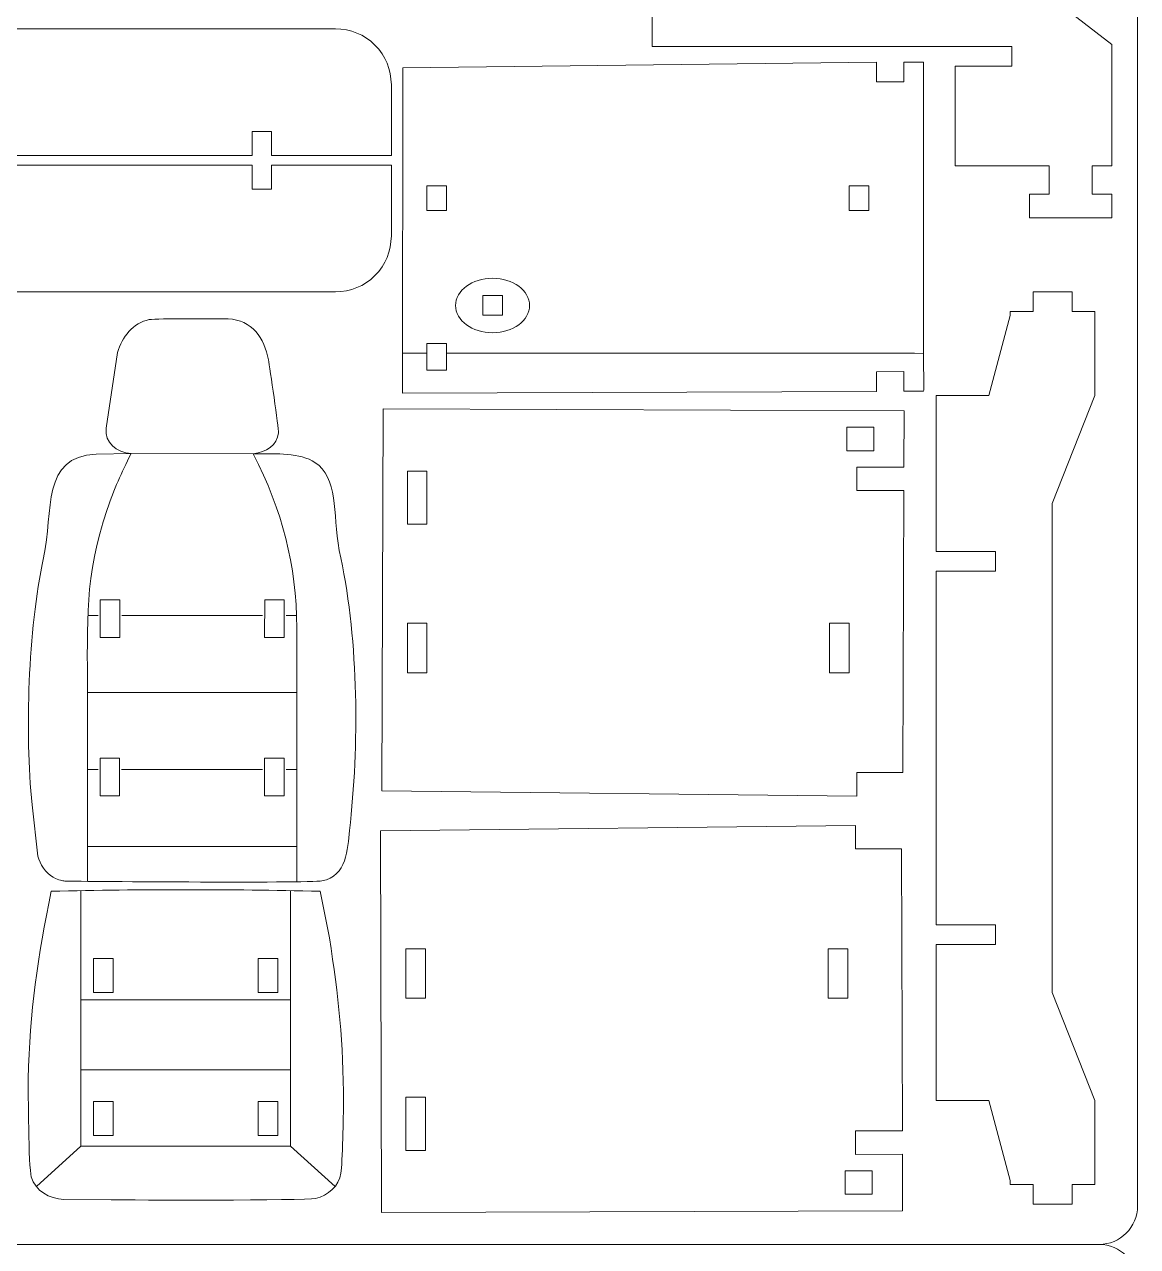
# Model space of a CAD drawing. Header units: centimetres. Extents: x -37.7 to 20.3, y -13.5 to 74.5.
# Drawn here: x 5.85 to 20.34, y 30.44 to 46.34 of the extents above; entities that cross this region are included whole.
import ezdxf

# ---------------------------------------------------------------- set-up
doc = ezdxf.new("R2010")
doc.units = ezdxf.units.CM
doc.header["$MEASUREMENT"] = 0
doc.layers.add('Camada 1', color=7, linetype='Continuous')

msp = doc.modelspace()

# ---------------------------------------------------------------- linework, layer by layer
at = {"layer": 'Camada 1', "color": 175, "lineweight": 20}
for points in [[(-8.16006, 30.46292), (-8.43505, 30.46292), (-8.66006, 30.68792), (-8.66006, 30.96293), (-8.66006, 30.96293), (-8.66006, 30.96293), (-8.66006, 73.96294), (-8.66006, 73.96294), (-8.66006, 73.96294), (-8.66006, 74.23794), (-8.43505, 74.46294), (-8.16006, 74.46294), (-8.16006, 74.46294), (-8.16006, 74.46294), (19.83995, 74.46294), (19.83995, 74.46294), (19.83995, 74.46294), (20.11494, 74.46294), (20.33994, 74.23794), (20.33994, 73.96294), (20.33994, 73.96294), (20.33994, 73.96294), (20.33994, 30.96293), (20.33994, 30.96293), (20.33994, 30.96293), (20.33994, 30.68792), (20.11494, 30.46292), (19.83995, 30.46292)], [(-8.66006, -13.0371), (-8.66006, -13.3121), (-8.43505, -13.5371), (-8.16006, -13.5371), (-8.16006, -13.5371), (-8.16006, -13.5371), (19.83995, -13.5371), (19.83995, -13.5371), (19.83995, -13.5371), (20.11494, -13.5371), (20.33994, -13.3121), (20.33994, -13.0371), (20.33994, -13.0371), (20.33994, -13.0371), (20.33994, 29.96291), (20.33994, 29.96291), (20.33994, 29.96291), (20.33994, 30.23792), (20.11494, 30.46292), (19.83995, 30.46292), (19.83995, 30.46292), (19.83995, 30.46292), (-8.16006, 30.46292), (-8.16006, 30.46292), (-8.16006, 30.46292), (-8.43505, 30.46292), (-8.66006, 30.23792), (-8.66006, 29.96291)]]:
    msp.add_open_spline(points, degree=3, knots=[0, 0, 0, 0, 0.125, 0.125, 0.125, 0.125, 0.25, 0.25, 0.25, 0.25, 0.375, 0.375, 0.375, 0.375, 0.5, 0.5, 0.5, 0.5, 0.625, 0.625, 0.625, 0.625, 0.75, 0.75, 0.75, 0.75, 1, 1, 1, 1], dxfattribs=at)
at = {"layer": 'Camada 1', "lineweight": 9}
for points, knots in [([(19.95316, 50.63014), (19.95316, 50.63014), (19.43593, 50.1895), (19.43593, 50.1895), (19.43593, 50.1895), (19.43593, 50.1895), (19.43593, 46.51967), (19.43593, 46.51967), (19.43593, 46.51967), (19.43593, 46.51967), (20.00414, 46.07903), (20.00414, 46.07903), (20.00414, 46.07903), (20.00414, 46.07903), (20.00428, 44.50317), (20.00428, 44.50317), (20.00428, 44.50317), (20.00428, 44.50317), (19.74933, 44.50316), (19.74933, 44.50316), (19.74933, 44.50316), (19.74933, 44.50316), (19.74937, 44.13312), (19.74937, 44.13312), (19.74937, 44.13312), (19.74937, 44.13312), (20.00433, 44.13313), (20.00433, 44.13313), (20.00433, 44.13313), (20.00433, 44.13313), (20.00412, 43.82573), (20.00412, 43.82573), (20.00412, 43.82573), (20.00412, 43.82573), (18.93327, 43.82572), (18.93327, 43.82572), (18.93327, 43.82572), (18.93327, 43.82572), (18.93346, 44.13166), (18.93346, 44.13166), (18.93346, 44.13166), (18.93346, 44.13166), (19.18848, 44.13166), (19.18848, 44.13166), (19.18848, 44.13166), (19.18848, 44.13166), (19.1883, 44.50317), (19.1883, 44.50317), (19.1883, 44.50317), (19.1883, 44.50317), (17.96732, 44.50317), (17.96732, 44.50317), (17.96732, 44.50317), (17.96732, 44.50317), (17.96726, 45.7985), (17.96726, 45.7985), (17.96726, 45.7985), (17.96726, 45.7985), (18.70157, 45.7985), (18.70157, 45.7985), (18.70157, 45.7985), (18.70157, 45.7985), (18.70163, 46.05363), (18.70163, 46.05363), (18.70163, 46.05363), (18.70163, 46.05363), (14.02392, 46.05363), (14.02392, 46.05363), (14.02392, 46.05363), (14.02392, 46.05363), (14.02392, 50.65555), (14.02392, 50.65555), (14.02392, 50.65555), (14.02392, 50.65555), (18.70163, 50.65554), (18.70163, 50.65554), (18.70163, 50.65554), (18.70163, 50.65554), (18.70157, 50.91067), (18.70157, 50.91067), (18.70157, 50.91067), (18.70157, 50.91067), (17.96726, 50.91067), (17.96726, 50.91067), (17.96726, 50.91067), (17.96726, 50.91067), (17.96732, 52.20601), (17.96732, 52.20601), (17.96732, 52.20601), (17.96732, 52.20601), (19.18826, 52.206), (19.18826, 52.206), (19.18826, 52.206), (19.18826, 52.206), (19.18844, 52.57752), (19.18844, 52.57752), (19.18844, 52.57752), (19.18844, 52.57752), (18.93347, 52.57753), (18.93347, 52.57753), (18.93347, 52.57753), (18.93347, 52.57753), (18.93329, 52.88345), (18.93329, 52.88345), (18.93329, 52.88345), (18.93329, 52.88345), (19.95314, 52.88343), (19.95314, 52.88343), (19.95314, 52.88343), (19.95314, 52.88343), (19.95335, 52.57604), (19.95335, 52.57604), (19.95335, 52.57604), (19.95335, 52.57604), (19.69842, 52.57606), (19.69842, 52.57606), (19.69842, 52.57606), (19.69842, 52.57606), (19.69838, 52.20602), (19.69838, 52.20602), (19.69838, 52.20602), (19.69838, 52.20602), (19.95329, 52.20601), (19.95329, 52.20601), (19.95329, 52.20601), (19.95329, 52.20601), (19.95316, 50.63014), (19.95316, 50.63014)], [0, 0, 0, 0, 0.03030303, 0.03030303, 0.03030303, 0.03030303, 0.06060606, 0.06060606, 0.06060606, 0.06060606, 0.09090909, 0.09090909, 0.09090909, 0.09090909, 0.12121212, 0.12121212, 0.12121212, 0.12121212, 0.15151515, 0.15151515, 0.15151515, 0.15151515, 0.18181818, 0.18181818, 0.18181818, 0.18181818, 0.21212121, 0.21212121, 0.21212121, 0.21212121, 0.24242424, 0.24242424, 0.24242424, 0.24242424, 0.27272727, 0.27272727, 0.27272727, 0.27272727, 0.3030303, 0.3030303, 0.3030303, 0.3030303, 0.33333333, 0.33333333, 0.33333333, 0.33333333, 0.36363636, 0.36363636, 0.36363636, 0.36363636, 0.39393939, 0.39393939, 0.39393939, 0.39393939, 0.42424242, 0.42424242, 0.42424242, 0.42424242, 0.45454545, 0.45454545, 0.45454545, 0.45454545, 0.48484848, 0.48484848, 0.48484848, 0.48484848, 0.51515152, 0.51515152, 0.51515152, 0.51515152, 0.54545455, 0.54545455, 0.54545455, 0.54545455, 0.57575758, 0.57575758, 0.57575758, 0.57575758, 0.60606061, 0.60606061, 0.60606061, 0.60606061, 0.63636364, 0.63636364, 0.63636364, 0.63636364, 0.66666667, 0.66666667, 0.66666667, 0.66666667, 0.6969697, 0.6969697, 0.6969697, 0.6969697, 0.72727273, 0.72727273, 0.72727273, 0.72727273, 0.75757576, 0.75757576, 0.75757576, 0.75757576, 0.78787879, 0.78787879, 0.78787879, 0.78787879, 0.81818182, 0.81818182, 0.81818182, 0.81818182, 0.84848485, 0.84848485, 0.84848485, 0.84848485, 0.87878788, 0.87878788, 0.87878788, 0.87878788, 0.90909091, 0.90909091, 0.90909091, 0.90909091, 0.93939394, 0.93939394, 0.93939394, 0.93939394, 1, 1, 1, 1]), ([(2.48136, 44.95045), (2.48136, 44.95045), (2.48136, 44.63706), (2.48136, 44.63706), (2.48136, 44.63706), (2.48136, 44.63706), (1.05767, 44.63706), (1.05767, 44.63706), (1.05767, 44.63706), (1.05767, 44.79483), (1.05061, 45.55188), (1.06391, 45.65288), (1.06391, 45.65288), (1.10655, 45.97678), (1.36743, 46.23768), (1.69133, 46.28032), (1.69133, 46.28032), (1.69133, 46.28032), (1.78646, 46.28655), (1.78646, 46.28655), (1.78646, 46.28655), (1.78646, 46.28655), (9.89883, 46.28655), (9.89883, 46.28655), (9.89883, 46.28655), (10.09521, 46.28013), (10.27388, 46.21338), (10.41416, 46.0731), (10.41416, 46.0731), (10.55455, 45.9327), (10.6212, 45.75402), (10.62762, 45.55775), (10.62762, 45.55775), (10.62762, 45.55775), (10.62762, 44.63706), (10.62762, 44.63706), (10.62762, 44.63706), (10.62762, 44.63706), (9.06668, 44.63706), (9.06668, 44.63706), (9.06668, 44.63706), (9.06668, 44.63706), (9.06668, 44.95045), (9.06668, 44.95045), (9.06668, 44.95045), (9.06668, 44.95045), (8.81362, 44.95045), (8.81362, 44.95045), (8.81362, 44.95045), (8.81362, 44.95045), (8.81362, 44.63706), (8.81362, 44.63706), (8.81362, 44.63706), (8.81362, 44.63706), (2.7385, 44.63706), (2.7385, 44.63706), (2.7385, 44.63706), (2.7385, 44.63706), (2.7385, 44.95045), (2.7385, 44.95045), (2.7385, 44.95045), (2.7385, 44.95045), (2.48136, 44.95045), (2.48136, 44.95045)], [0, 0, 0, 0, 0.05882353, 0.05882353, 0.05882353, 0.05882353, 0.11764706, 0.11764706, 0.11764706, 0.11764706, 0.17647059, 0.17647059, 0.17647059, 0.17647059, 0.23529412, 0.23529412, 0.23529412, 0.23529412, 0.29411765, 0.29411765, 0.29411765, 0.29411765, 0.35294118, 0.35294118, 0.35294118, 0.35294118, 0.41176471, 0.41176471, 0.41176471, 0.41176471, 0.47058824, 0.47058824, 0.47058824, 0.47058824, 0.52941176, 0.52941176, 0.52941176, 0.52941176, 0.58823529, 0.58823529, 0.58823529, 0.58823529, 0.64705882, 0.64705882, 0.64705882, 0.64705882, 0.70588235, 0.70588235, 0.70588235, 0.70588235, 0.76470588, 0.76470588, 0.76470588, 0.76470588, 0.82352941, 0.82352941, 0.82352941, 0.82352941, 0.88235294, 0.88235294, 0.88235294, 0.88235294, 1, 1, 1, 1]), ([(2.48136, 44.19592), (2.48136, 44.19592), (2.48136, 44.50931), (2.48136, 44.50931), (2.48136, 44.50931), (2.48136, 44.50931), (1.05767, 44.50931), (1.05767, 44.50931), (1.05767, 44.50931), (1.05767, 44.35154), (1.05061, 43.59449), (1.06391, 43.49349), (1.06391, 43.49349), (1.10655, 43.16959), (1.36743, 42.90869), (1.69133, 42.86604), (1.69133, 42.86604), (1.69133, 42.86604), (1.78646, 42.85981), (1.78646, 42.85981), (1.78646, 42.85981), (1.78646, 42.85981), (9.89883, 42.85981), (9.89883, 42.85981), (9.89883, 42.85981), (10.09521, 42.86624), (10.27388, 42.93298), (10.41416, 43.07327), (10.41416, 43.07327), (10.55455, 43.21367), (10.6212, 43.39235), (10.62762, 43.58861), (10.62762, 43.58861), (10.62762, 43.58861), (10.62762, 44.50931), (10.62762, 44.50931), (10.62762, 44.50931), (10.62762, 44.50931), (9.06668, 44.50931), (9.06668, 44.50931), (9.06668, 44.50931), (9.06668, 44.50931), (9.06668, 44.19592), (9.06668, 44.19592), (9.06668, 44.19592), (9.06668, 44.19592), (8.81362, 44.19592), (8.81362, 44.19592), (8.81362, 44.19592), (8.81362, 44.19592), (8.81362, 44.50931), (8.81362, 44.50931), (8.81362, 44.50931), (8.81362, 44.50931), (2.7385, 44.50931), (2.7385, 44.50931), (2.7385, 44.50931), (2.7385, 44.50931), (2.7385, 44.19592), (2.7385, 44.19592), (2.7385, 44.19592), (2.7385, 44.19592), (2.48136, 44.19592), (2.48136, 44.19592)], [0, 0, 0, 0, 0.05882353, 0.05882353, 0.05882353, 0.05882353, 0.11764706, 0.11764706, 0.11764706, 0.11764706, 0.17647059, 0.17647059, 0.17647059, 0.17647059, 0.23529412, 0.23529412, 0.23529412, 0.23529412, 0.29411765, 0.29411765, 0.29411765, 0.29411765, 0.35294118, 0.35294118, 0.35294118, 0.35294118, 0.41176471, 0.41176471, 0.41176471, 0.41176471, 0.47058824, 0.47058824, 0.47058824, 0.47058824, 0.52941176, 0.52941176, 0.52941176, 0.52941176, 0.58823529, 0.58823529, 0.58823529, 0.58823529, 0.64705882, 0.64705882, 0.64705882, 0.64705882, 0.70588235, 0.70588235, 0.70588235, 0.70588235, 0.76470588, 0.76470588, 0.76470588, 0.76470588, 0.82352941, 0.82352941, 0.82352941, 0.82352941, 0.88235294, 0.88235294, 0.88235294, 0.88235294, 1, 1, 1, 1]), ([(17.71779, 41.5142), (17.71779, 41.5142), (18.40444, 41.5142), (18.40444, 41.5142), (18.40444, 41.5142), (18.40444, 41.5142), (18.68378, 42.5545), (18.68378, 42.5545), (18.68378, 42.5545), (18.68378, 42.5545), (18.68378, 42.6055), (18.68378, 42.6055), (18.68378, 42.6055), (18.68378, 42.6055), (18.97954, 42.6055), (18.97954, 42.6055), (18.97954, 42.6055), (18.97954, 42.6055), (18.97954, 42.86047), (18.97954, 42.86047), (18.97954, 42.86047), (18.97954, 42.86047), (19.48951, 42.86047), (19.48951, 42.86047), (19.48951, 42.86047), (19.48951, 42.86047), (19.48951, 42.6055), (19.48951, 42.6055), (19.48951, 42.6055), (19.48951, 42.6055), (19.78527, 42.6055), (19.78527, 42.6055), (19.78527, 42.6055), (19.78527, 42.6055), (19.78527, 41.5142), (19.78527, 41.5142), (19.78527, 41.5142), (19.78527, 41.5142), (19.22732, 40.10494), (19.22732, 40.10494), (19.22732, 40.10494), (19.22732, 40.10494), (19.22732, 33.74256), (19.22732, 33.74256), (19.22732, 33.74256), (19.22732, 33.74256), (19.78527, 32.33506), (19.78527, 32.33506), (19.78527, 32.33506), (19.78527, 32.33506), (19.78527, 31.2438), (19.78527, 31.2438), (19.78527, 31.2438), (19.78527, 31.2438), (19.48951, 31.2438), (19.48951, 31.2438), (19.48951, 31.2438), (19.48951, 31.2438), (19.48951, 30.98882), (19.48951, 30.98882), (19.48951, 30.98882), (19.48951, 30.98882), (18.97954, 30.98882), (18.97954, 30.98882), (18.97954, 30.98882), (18.97954, 30.98882), (18.97954, 31.2438), (18.97954, 31.2438), (18.97954, 31.2438), (18.97954, 31.2438), (18.68378, 31.2438), (18.68378, 31.2438), (18.68378, 31.2438), (18.68378, 31.2438), (18.68378, 31.29479), (18.68378, 31.29479), (18.68378, 31.29479), (18.68378, 31.29479), (18.40444, 32.33506), (18.40444, 32.33506), (18.40444, 32.33506), (18.40444, 32.33506), (17.71703, 32.33506), (17.71703, 32.33506), (17.71703, 32.33506), (17.71703, 32.33506), (17.71703, 34.36775), (17.71703, 34.36775), (17.71703, 34.36775), (17.71703, 34.36775), (18.49299, 34.36775), (18.49299, 34.36775), (18.49299, 34.36775), (18.49299, 34.36775), (18.49299, 34.62273), (18.49299, 34.62273), (18.49299, 34.62273), (18.49299, 34.62273), (17.71777, 34.62273), (17.71777, 34.62273), (17.71777, 34.62273), (17.71777, 34.62273), (17.71778, 39.22475), (17.71778, 39.22475), (17.71778, 39.22475), (17.71778, 39.22475), (18.49299, 39.22475), (18.49299, 39.22475), (18.49299, 39.22475), (18.49299, 39.22475), (18.49299, 39.47973), (18.49299, 39.47973), (18.49299, 39.47973), (18.49299, 39.47973), (17.71778, 39.47973), (17.71778, 39.47973), (17.71778, 39.47973), (17.71778, 39.47973), (17.71779, 41.5142), (17.71779, 41.5142)], [0, 0, 0, 0, 0.03225806, 0.03225806, 0.03225806, 0.03225806, 0.06451613, 0.06451613, 0.06451613, 0.06451613, 0.09677419, 0.09677419, 0.09677419, 0.09677419, 0.12903226, 0.12903226, 0.12903226, 0.12903226, 0.16129032, 0.16129032, 0.16129032, 0.16129032, 0.19354839, 0.19354839, 0.19354839, 0.19354839, 0.22580645, 0.22580645, 0.22580645, 0.22580645, 0.25806452, 0.25806452, 0.25806452, 0.25806452, 0.29032258, 0.29032258, 0.29032258, 0.29032258, 0.32258065, 0.32258065, 0.32258065, 0.32258065, 0.35483871, 0.35483871, 0.35483871, 0.35483871, 0.38709677, 0.38709677, 0.38709677, 0.38709677, 0.41935484, 0.41935484, 0.41935484, 0.41935484, 0.4516129, 0.4516129, 0.4516129, 0.4516129, 0.48387097, 0.48387097, 0.48387097, 0.48387097, 0.51612903, 0.51612903, 0.51612903, 0.51612903, 0.5483871, 0.5483871, 0.5483871, 0.5483871, 0.58064516, 0.58064516, 0.58064516, 0.58064516, 0.61290323, 0.61290323, 0.61290323, 0.61290323, 0.64516129, 0.64516129, 0.64516129, 0.64516129, 0.67741935, 0.67741935, 0.67741935, 0.67741935, 0.70967742, 0.70967742, 0.70967742, 0.70967742, 0.74193548, 0.74193548, 0.74193548, 0.74193548, 0.77419355, 0.77419355, 0.77419355, 0.77419355, 0.80645161, 0.80645161, 0.80645161, 0.80645161, 0.83870968, 0.83870968, 0.83870968, 0.83870968, 0.87096774, 0.87096774, 0.87096774, 0.87096774, 0.90322581, 0.90322581, 0.90322581, 0.90322581, 0.93548387, 0.93548387, 0.93548387, 0.93548387, 1, 1, 1, 1]), ([(9.6837, 40.60379), (9.9439, 40.36581), (9.85964, 39.91443), (9.96835, 39.40031), (9.96835, 39.40031), (10.20272, 38.29194), (10.2095, 36.95857), (10.08249, 35.85029), (10.08249, 35.85029), (10.05526, 35.61272), (10.05046, 35.25607), (9.72362, 35.19417), (9.72362, 35.19417), (9.56051, 35.16328), (6.38521, 35.18953), (6.37716, 35.19177), (6.37716, 35.19177), (6.34312, 35.20129), (6.30712, 35.19364), (6.22538, 35.24191), (6.22538, 35.24191), (6.12621, 35.30045), (6.05207, 35.40737), (6.02723, 35.51765), (6.02723, 35.51765), (6.02723, 35.51765), (5.95101, 36.18665), (5.95101, 36.18665), (5.95101, 36.18665), (5.85583, 37.13573), (5.89741, 38.44124), (6.10106, 39.40157), (6.10106, 39.40157), (6.22953, 40.00741), (6.06685, 40.72315), (6.78439, 40.74665), (6.78439, 40.74665), (6.78439, 40.74665), (7.23994, 40.75566), (7.23994, 40.75566), (7.23994, 40.75566), (7.04569, 40.77343), (6.89222, 40.89794), (6.9145, 41.08496), (6.9145, 41.08496), (6.9145, 41.08496), (7.06458, 42.07302), (7.06458, 42.07302), (7.06458, 42.07302), (7.11892, 42.27187), (7.26538, 42.45942), (7.4766, 42.49989), (7.4766, 42.49989), (7.59246, 42.51637), (8.34309, 42.51016), (8.50238, 42.50824), (8.50238, 42.50824), (8.81249, 42.50088), (8.97696, 42.25699), (9.02607, 41.97828), (9.02607, 41.97828), (9.04377, 41.87784), (9.16247, 41.08019), (9.15759, 41.02577), (9.15759, 41.02577), (9.14324, 40.86554), (8.9971, 40.77027), (8.83036, 40.75514), (8.83036, 40.75514), (9.07612, 40.75014), (9.38277, 40.77325), (9.59737, 40.66316), (9.59737, 40.66316), (9.59737, 40.66316), (9.6837, 40.60379), (9.6837, 40.60379)], [0, 0, 0, 0, 0.05, 0.05, 0.05, 0.05, 0.1, 0.1, 0.1, 0.1, 0.15, 0.15, 0.15, 0.15, 0.2, 0.2, 0.2, 0.2, 0.25, 0.25, 0.25, 0.25, 0.3, 0.3, 0.3, 0.3, 0.35, 0.35, 0.35, 0.35, 0.4, 0.4, 0.4, 0.4, 0.45, 0.45, 0.45, 0.45, 0.5, 0.5, 0.5, 0.5, 0.55, 0.55, 0.55, 0.55, 0.6, 0.6, 0.6, 0.6, 0.65, 0.65, 0.65, 0.65, 0.7, 0.7, 0.7, 0.7, 0.75, 0.75, 0.75, 0.75, 0.8, 0.8, 0.8, 0.8, 0.85, 0.85, 0.85, 0.85, 0.9, 0.9, 0.9, 0.9, 1, 1, 1, 1]), ([(16.68683, 40.27492), (16.68683, 40.27492), (17.29879, 40.27492), (17.29879, 40.27492), (17.29879, 40.27492), (17.29879, 40.27492), (17.28546, 36.60434), (17.28546, 36.60434), (17.28546, 36.60434), (17.28546, 36.60434), (16.68695, 36.60434), (16.68695, 36.60434), (16.68695, 36.60434), (16.68695, 36.60434), (16.68695, 36.29836), (16.68695, 36.29836), (16.68695, 36.29836), (16.68695, 36.29836), (10.50398, 36.3675), (10.50398, 36.3675), (10.50398, 36.3675), (10.50398, 36.3675), (10.51888, 41.33787), (10.51888, 41.33787), (10.51888, 41.33787), (10.51888, 41.33787), (17.30003, 41.31295), (17.30003, 41.31295), (17.30003, 41.31295), (17.30003, 41.31295), (17.29989, 40.57864), (17.29989, 40.57864), (17.29989, 40.57864), (17.29989, 40.57864), (16.68795, 40.58089), (16.68795, 40.58089), (16.68795, 40.58089), (16.68795, 40.58089), (16.68683, 40.27492), (16.68683, 40.27492)], [0, 0, 0, 0, 0.09090909, 0.09090909, 0.09090909, 0.09090909, 0.18181818, 0.18181818, 0.18181818, 0.18181818, 0.27272727, 0.27272727, 0.27272727, 0.27272727, 0.36363636, 0.36363636, 0.36363636, 0.36363636, 0.45454545, 0.45454545, 0.45454545, 0.45454545, 0.54545455, 0.54545455, 0.54545455, 0.54545455, 0.63636364, 0.63636364, 0.63636364, 0.63636364, 0.72727273, 0.72727273, 0.72727273, 0.72727273, 0.81818182, 0.81818182, 0.81818182, 0.81818182, 1, 1, 1, 1]), ([(16.55543, 41.09878), (16.55543, 41.09878), (16.55543, 40.79281), (16.55543, 40.79281), (16.55543, 40.79281), (16.55543, 40.79281), (16.9052, 40.79281), (16.9052, 40.79281), (16.9052, 40.79281), (16.9052, 40.79281), (16.9052, 41.09878), (16.9052, 41.09878), (16.9052, 41.09878), (16.9052, 41.09878), (16.55543, 41.09878), (16.55543, 41.09878)], [0, 0, 0, 0, 0.2, 0.2, 0.2, 0.2, 0.4, 0.4, 0.4, 0.4, 0.6, 0.6, 0.6, 0.6, 1, 1, 1, 1]), ([(10.83576, 40.52756), (10.83576, 40.52756), (10.83576, 39.83628), (10.83576, 39.83628), (10.83576, 39.83628), (10.83576, 39.83628), (11.09073, 39.83628), (11.09073, 39.83628), (11.09073, 39.83628), (11.09073, 39.83628), (11.09073, 40.52756), (11.09073, 40.52756), (11.09073, 40.52756), (11.09073, 40.52756), (10.83576, 40.52756), (10.83576, 40.52756)], [0, 0, 0, 0, 0.2, 0.2, 0.2, 0.2, 0.4, 0.4, 0.4, 0.4, 0.6, 0.6, 0.6, 0.6, 1, 1, 1, 1]), ([(7.09126, 38.85162), (7.09126, 38.85162), (6.83658, 38.85172), (6.83658, 38.85172), (6.83658, 38.85172), (6.83658, 38.85172), (6.83643, 38.36262), (6.83643, 38.36262), (6.83643, 38.36262), (6.83643, 38.36262), (7.09111, 38.36251), (7.09111, 38.36251), (7.09111, 38.36251), (7.09111, 38.36251), (7.09126, 38.85162), (7.09126, 38.85162)], [0, 0, 0, 0, 0.2, 0.2, 0.2, 0.2, 0.4, 0.4, 0.4, 0.4, 0.6, 0.6, 0.6, 0.6, 1, 1, 1, 1]), ([(8.97835, 38.85101), (8.97835, 38.85101), (8.97818, 38.36191), (8.97818, 38.36191), (8.97818, 38.36191), (8.97818, 38.36191), (9.23318, 38.36181), (9.23318, 38.36181), (9.23318, 38.36181), (9.23318, 38.36181), (9.23336, 38.85092), (9.23336, 38.85092), (9.23336, 38.85092), (9.23336, 38.85092), (8.97835, 38.85101), (8.97835, 38.85101)], [0, 0, 0, 0, 0.2, 0.2, 0.2, 0.2, 0.4, 0.4, 0.4, 0.4, 0.6, 0.6, 0.6, 0.6, 1, 1, 1, 1]), ([(10.83576, 37.90424), (10.83576, 37.90424), (10.83576, 38.54825), (10.83576, 38.54825), (10.83576, 38.54825), (10.83576, 38.54825), (11.09073, 38.54825), (11.09073, 38.54825), (11.09073, 38.54825), (11.09073, 38.54825), (11.09073, 37.90424), (11.09073, 37.90424), (11.09073, 37.90424), (11.09073, 37.90424), (10.83576, 37.90424), (10.83576, 37.90424)], [0, 0, 0, 0, 0.2, 0.2, 0.2, 0.2, 0.4, 0.4, 0.4, 0.4, 0.6, 0.6, 0.6, 0.6, 1, 1, 1, 1]), ([(16.58596, 38.54825), (16.58596, 38.54825), (16.58596, 37.90424), (16.58596, 37.90424), (16.58596, 37.90424), (16.58596, 37.90424), (16.33099, 37.90424), (16.33099, 37.90424), (16.33099, 37.90424), (16.33099, 37.90424), (16.33099, 38.54825), (16.33099, 38.54825), (16.33099, 38.54825), (16.33099, 38.54825), (16.58596, 38.54825), (16.58596, 38.54825)], [0, 0, 0, 0, 0.2, 0.2, 0.2, 0.2, 0.4, 0.4, 0.4, 0.4, 0.6, 0.6, 0.6, 0.6, 1, 1, 1, 1]), ([(6.83553, 36.64462), (6.83553, 36.64462), (6.83559, 36.79131), (6.83559, 36.79131), (6.83559, 36.79131), (6.83559, 36.79131), (7.09059, 36.79121), (7.09059, 36.79121), (7.09059, 36.79121), (7.09059, 36.79121), (7.09043, 36.3021), (7.09043, 36.3021), (7.09043, 36.3021), (7.09043, 36.3021), (6.83542, 36.3022), (6.83542, 36.3022), (6.83542, 36.3022), (6.83542, 36.3022), (6.83553, 36.64462), (6.83553, 36.64462)], [0, 0, 0, 0, 0.16666667, 0.16666667, 0.16666667, 0.16666667, 0.33333333, 0.33333333, 0.33333333, 0.33333333, 0.5, 0.5, 0.5, 0.5, 0.66666667, 0.66666667, 0.66666667, 0.66666667, 1, 1, 1, 1]), ([(8.97764, 36.64391), (8.97764, 36.64391), (8.97768, 36.7906), (8.97768, 36.7906), (8.97768, 36.7906), (8.97768, 36.7906), (9.23267, 36.79051), (9.23267, 36.79051), (9.23267, 36.79051), (9.23267, 36.79051), (9.23253, 36.3014), (9.23253, 36.3014), (9.23253, 36.3014), (9.23253, 36.3014), (8.97752, 36.3015), (8.97752, 36.3015), (8.97752, 36.3015), (8.97752, 36.3015), (8.97764, 36.64391), (8.97764, 36.64391)], [0, 0, 0, 0, 0.16666667, 0.16666667, 0.16666667, 0.16666667, 0.33333333, 0.33333333, 0.33333333, 0.33333333, 0.5, 0.5, 0.5, 0.5, 0.66666667, 0.66666667, 0.66666667, 0.66666667, 1, 1, 1, 1]), ([(16.66765, 31.94005), (16.66765, 31.94005), (17.27961, 31.94005), (17.27961, 31.94005), (17.27961, 31.94005), (17.27961, 31.94005), (17.26628, 35.61063), (17.26628, 35.61063), (17.26628, 35.61063), (17.26628, 35.61063), (16.66777, 35.61063), (16.66777, 35.61063), (16.66777, 35.61063), (16.66777, 35.61063), (16.66777, 35.91661), (16.66777, 35.91661), (16.66777, 35.91661), (16.66777, 35.91661), (10.4848, 35.84747), (10.4848, 35.84747), (10.4848, 35.84747), (10.4848, 35.84747), (10.4997, 30.8771), (10.4997, 30.8771), (10.4997, 30.8771), (10.4997, 30.8771), (17.28085, 30.90202), (17.28085, 30.90202), (17.28085, 30.90202), (17.28085, 30.90202), (17.28071, 31.63633), (17.28071, 31.63633), (17.28071, 31.63633), (17.28071, 31.63633), (16.66877, 31.63408), (16.66877, 31.63408), (16.66877, 31.63408), (16.66877, 31.63408), (16.66765, 31.94005), (16.66765, 31.94005)], [0, 0, 0, 0, 0.09090909, 0.09090909, 0.09090909, 0.09090909, 0.18181818, 0.18181818, 0.18181818, 0.18181818, 0.27272727, 0.27272727, 0.27272727, 0.27272727, 0.36363636, 0.36363636, 0.36363636, 0.36363636, 0.45454545, 0.45454545, 0.45454545, 0.45454545, 0.54545455, 0.54545455, 0.54545455, 0.54545455, 0.63636364, 0.63636364, 0.63636364, 0.63636364, 0.72727273, 0.72727273, 0.72727273, 0.72727273, 0.81818182, 0.81818182, 0.81818182, 0.81818182, 1, 1, 1, 1]), ([(9.82029, 34.45421), (9.82029, 34.45421), (9.70083, 35.05931), (9.70083, 35.05931), (9.70083, 35.05931), (8.49442, 35.0874), (7.40291, 35.08732), (6.20023, 35.05925), (6.20023, 35.05925), (6.02174, 34.20927), (5.9223, 33.49005), (5.9008, 32.61878), (5.9008, 32.61878), (5.89983, 32.46759), (5.90378, 31.4693), (5.94081, 31.34402), (5.94081, 31.34402), (5.99573, 31.15821), (6.17401, 31.0561), (6.36607, 31.04987), (6.36607, 31.04987), (6.36607, 31.04987), (6.97819, 31.04291), (6.97819, 31.04291), (6.97819, 31.04291), (7.19806, 31.04165), (9.5034, 31.03143), (9.63897, 31.0611), (9.63897, 31.0611), (9.80114, 31.09659), (9.94721, 31.22462), (9.9708, 31.39029), (9.9708, 31.39029), (9.98884, 31.51701), (10.00423, 32.15437), (10.00418, 32.31155), (10.00418, 32.31155), (10.00393, 33.07713), (9.9407, 33.701), (9.82029, 34.45421)], [0, 0, 0, 0, 0.09090909, 0.09090909, 0.09090909, 0.09090909, 0.18181818, 0.18181818, 0.18181818, 0.18181818, 0.27272727, 0.27272727, 0.27272727, 0.27272727, 0.36363636, 0.36363636, 0.36363636, 0.36363636, 0.45454545, 0.45454545, 0.45454545, 0.45454545, 0.54545455, 0.54545455, 0.54545455, 0.54545455, 0.63636364, 0.63636364, 0.63636364, 0.63636364, 0.72727273, 0.72727273, 0.72727273, 0.72727273, 0.81818182, 0.81818182, 0.81818182, 0.81818182, 1, 1, 1, 1]), ([(10.81658, 34.31073), (10.81658, 34.31073), (10.81658, 33.66672), (10.81658, 33.66672), (10.81658, 33.66672), (10.81658, 33.66672), (11.07155, 33.66672), (11.07155, 33.66672), (11.07155, 33.66672), (11.07155, 33.66672), (11.07155, 34.31073), (11.07155, 34.31073), (11.07155, 34.31073), (11.07155, 34.31073), (10.81658, 34.31073), (10.81658, 34.31073)], [0, 0, 0, 0, 0.2, 0.2, 0.2, 0.2, 0.4, 0.4, 0.4, 0.4, 0.6, 0.6, 0.6, 0.6, 1, 1, 1, 1]), ([(16.56678, 33.66672), (16.56678, 33.66672), (16.56678, 34.31073), (16.56678, 34.31073), (16.56678, 34.31073), (16.56678, 34.31073), (16.31181, 34.31073), (16.31181, 34.31073), (16.31181, 34.31073), (16.31181, 34.31073), (16.31181, 33.66672), (16.31181, 33.66672), (16.31181, 33.66672), (16.31181, 33.66672), (16.56678, 33.66672), (16.56678, 33.66672)], [0, 0, 0, 0, 0.2, 0.2, 0.2, 0.2, 0.4, 0.4, 0.4, 0.4, 0.6, 0.6, 0.6, 0.6, 1, 1, 1, 1]), ([(6.75182, 34.18455), (6.75182, 34.18455), (6.75182, 33.74392), (6.75182, 33.74392), (6.75182, 33.74392), (6.75182, 33.74392), (7.00683, 33.74392), (7.00683, 33.74392), (7.00683, 33.74392), (7.00683, 33.74392), (7.00682, 34.18457), (7.00682, 34.18457), (7.00682, 34.18457), (7.00682, 34.18457), (6.75182, 34.18455), (6.75182, 34.18455)], [0, 0, 0, 0, 0.2, 0.2, 0.2, 0.2, 0.4, 0.4, 0.4, 0.4, 0.6, 0.6, 0.6, 0.6, 1, 1, 1, 1]), ([(9.14879, 33.74396), (9.14879, 33.74396), (8.89377, 33.74396), (8.89377, 33.74396), (8.89377, 33.74396), (8.89377, 33.74396), (8.89377, 34.18459), (8.89377, 34.18459), (8.89377, 34.18459), (8.89377, 34.18459), (9.14879, 34.1846), (9.14879, 34.1846), (9.14879, 34.1846), (9.14879, 34.1846), (9.14879, 33.74396), (9.14879, 33.74396)], [0, 0, 0, 0, 0.2, 0.2, 0.2, 0.2, 0.4, 0.4, 0.4, 0.4, 0.6, 0.6, 0.6, 0.6, 1, 1, 1, 1]), ([(6.75184, 31.88224), (6.75184, 31.88224), (7.00686, 31.88224), (7.00686, 31.88224), (7.00686, 31.88224), (7.00686, 31.88224), (7.00686, 32.32288), (7.00686, 32.32288), (7.00686, 32.32288), (7.00686, 32.32288), (6.75183, 32.32288), (6.75183, 32.32288), (6.75183, 32.32288), (6.75183, 32.32288), (6.75184, 31.88224), (6.75184, 31.88224)], [0, 0, 0, 0, 0.2, 0.2, 0.2, 0.2, 0.4, 0.4, 0.4, 0.4, 0.6, 0.6, 0.6, 0.6, 1, 1, 1, 1]), ([(9.1488, 32.32292), (9.1488, 32.32292), (9.14881, 31.88226), (9.14881, 31.88226), (9.14881, 31.88226), (9.14881, 31.88226), (8.89379, 31.88226), (8.89379, 31.88226), (8.89379, 31.88226), (8.89379, 31.88226), (8.89379, 32.3229), (8.89379, 32.3229), (8.89379, 32.3229), (8.89379, 32.3229), (9.1488, 32.32292), (9.1488, 32.32292)], [0, 0, 0, 0, 0.2, 0.2, 0.2, 0.2, 0.4, 0.4, 0.4, 0.4, 0.6, 0.6, 0.6, 0.6, 1, 1, 1, 1]), ([(10.81658, 31.68741), (10.81658, 31.68741), (10.81658, 32.37869), (10.81658, 32.37869), (10.81658, 32.37869), (10.81658, 32.37869), (11.07155, 32.37869), (11.07155, 32.37869), (11.07155, 32.37869), (11.07155, 32.37869), (11.07155, 31.68741), (11.07155, 31.68741), (11.07155, 31.68741), (11.07155, 31.68741), (10.81658, 31.68741), (10.81658, 31.68741)], [0, 0, 0, 0, 0.2, 0.2, 0.2, 0.2, 0.4, 0.4, 0.4, 0.4, 0.6, 0.6, 0.6, 0.6, 1, 1, 1, 1]), ([(16.53625, 31.11619), (16.53625, 31.11619), (16.53625, 31.42216), (16.53625, 31.42216), (16.53625, 31.42216), (16.53625, 31.42216), (16.88602, 31.42216), (16.88602, 31.42216), (16.88602, 31.42216), (16.88602, 31.42216), (16.88602, 31.11619), (16.88602, 31.11619), (16.88602, 31.11619), (16.88602, 31.11619), (16.53625, 31.11619), (16.53625, 31.11619)], [0, 0, 0, 0, 0.2, 0.2, 0.2, 0.2, 0.4, 0.4, 0.4, 0.4, 0.6, 0.6, 0.6, 0.6, 1, 1, 1, 1])]:
    msp.add_open_spline(points, degree=3, knots=knots, dxfattribs=at)
at = {"layer": 'Camada 1', "color": 250, "lineweight": 9}
for points, knots in [([(10.77406, 41.54359), (10.77406, 41.54359), (16.94247, 41.56626), (16.94247, 41.56626), (16.94247, 41.56626), (16.94247, 41.56626), (16.94152, 41.82123), (16.94152, 41.82123), (16.94152, 41.82123), (16.94152, 41.82123), (17.29849, 41.82254), (17.29849, 41.82254), (17.29849, 41.82254), (17.29849, 41.82254), (17.29943, 41.56757), (17.29943, 41.56757), (17.29943, 41.56757), (17.29943, 41.56757), (17.5544, 41.56851), (17.5544, 41.56851), (17.5544, 41.56851), (17.5544, 41.56851), (17.55603, 41.58473), (17.55603, 41.58473), (17.55603, 41.58473), (17.55603, 41.58473), (17.55568, 42.06095), (17.55568, 42.06095), (17.55568, 42.06095), (17.55568, 42.06095), (17.55423, 42.12714), (17.55423, 42.12714), (17.55423, 42.12714), (17.55423, 42.12714), (17.5534, 45.85226), (17.5534, 45.85226), (17.5534, 45.85226), (17.5534, 45.85226), (17.29843, 45.85226), (17.29843, 45.85226), (17.29843, 45.85226), (17.29843, 45.85226), (17.29843, 45.5938), (17.29843, 45.5938), (17.29843, 45.5938), (17.29843, 45.5938), (16.94146, 45.5938), (16.94146, 45.5938), (16.94146, 45.5938), (16.94146, 45.5938), (16.94146, 45.84878), (16.94146, 45.84878), (16.94146, 45.84878), (16.94146, 45.84878), (10.7767, 45.7787), (10.7767, 45.7787), (10.7767, 45.7787), (10.7767, 45.7787), (10.77406, 41.54359), (10.77406, 41.54359)], [0, 0, 0, 0, 0.0625, 0.0625, 0.0625, 0.0625, 0.125, 0.125, 0.125, 0.125, 0.1875, 0.1875, 0.1875, 0.1875, 0.25, 0.25, 0.25, 0.25, 0.3125, 0.3125, 0.3125, 0.3125, 0.375, 0.375, 0.375, 0.375, 0.4375, 0.4375, 0.4375, 0.4375, 0.5, 0.5, 0.5, 0.5, 0.5625, 0.5625, 0.5625, 0.5625, 0.625, 0.625, 0.625, 0.625, 0.6875, 0.6875, 0.6875, 0.6875, 0.75, 0.75, 0.75, 0.75, 0.8125, 0.8125, 0.8125, 0.8125, 0.875, 0.875, 0.875, 0.875, 1, 1, 1, 1]), ([(11.34523, 43.92091), (11.34523, 43.92091), (11.09026, 43.92091), (11.09026, 43.92091), (11.09026, 43.92091), (11.09026, 43.92091), (11.09026, 44.24292), (11.09026, 44.24292), (11.09026, 44.24292), (11.09026, 44.24292), (11.34523, 44.24292), (11.34523, 44.24292), (11.34523, 44.24292), (11.34523, 44.24292), (11.34523, 43.92091), (11.34523, 43.92091)], [0, 0, 0, 0, 0.2, 0.2, 0.2, 0.2, 0.4, 0.4, 0.4, 0.4, 0.6, 0.6, 0.6, 0.6, 1, 1, 1, 1]), ([(16.84047, 43.92091), (16.84047, 43.92091), (16.5855, 43.92091), (16.5855, 43.92091), (16.5855, 43.92091), (16.5855, 43.92091), (16.5855, 44.24292), (16.5855, 44.24292), (16.5855, 44.24292), (16.5855, 44.24292), (16.84047, 44.24292), (16.84047, 44.24292), (16.84047, 44.24292), (16.84047, 44.24292), (16.84047, 43.92091), (16.84047, 43.92091)], [0, 0, 0, 0, 0.2, 0.2, 0.2, 0.2, 0.4, 0.4, 0.4, 0.4, 0.6, 0.6, 0.6, 0.6, 1, 1, 1, 1]), ([(12.07217, 42.55721), (12.07217, 42.55721), (12.07217, 42.8122), (12.07217, 42.8122), (12.07217, 42.8122), (12.07217, 42.8122), (11.8172, 42.8122), (11.8172, 42.8122), (11.8172, 42.8122), (11.8172, 42.8122), (11.8172, 42.55721), (11.8172, 42.55721), (11.8172, 42.55721), (11.8172, 42.55721), (12.07217, 42.55721), (12.07217, 42.55721)], [0, 0, 0, 0, 0.2, 0.2, 0.2, 0.2, 0.4, 0.4, 0.4, 0.4, 0.6, 0.6, 0.6, 0.6, 1, 1, 1, 1]), ([(11.09026, 42.18848), (11.09026, 42.18848), (11.34523, 42.18848), (11.34523, 42.18848), (11.34523, 42.18848), (11.34523, 42.18848), (11.34523, 41.84285), (11.34523, 41.84285), (11.34523, 41.84285), (11.34523, 41.84285), (11.09026, 41.84285), (11.09026, 41.84285), (11.09026, 41.84285), (11.09026, 41.84285), (11.09026, 42.18848), (11.09026, 42.18848)], [0, 0, 0, 0, 0.2, 0.2, 0.2, 0.2, 0.4, 0.4, 0.4, 0.4, 0.6, 0.6, 0.6, 0.6, 1, 1, 1, 1])]:
    msp.add_open_spline(points, degree=3, knots=knots, dxfattribs=at)
at = {"layer": 'Camada 1', "color": 140, "lineweight": 9}
for points, knots in [([(11.9444, 42.32971), (12.2102, 42.32971), (12.42568, 42.48824), (12.42568, 42.68379), (12.42568, 42.68379), (12.42568, 42.87934), (12.2102, 43.03787), (11.9444, 43.03787), (11.9444, 43.03787), (11.6786, 43.03787), (11.46313, 42.87934), (11.46313, 42.68379), (11.46313, 42.68379), (11.46313, 42.48824), (11.6786, 42.32971), (11.9444, 42.32971)], [0, 0, 0, 0, 0.2, 0.2, 0.2, 0.2, 0.4, 0.4, 0.4, 0.4, 0.6, 0.6, 0.6, 0.6, 1, 1, 1, 1]), ([(11.34523, 42.06195), (11.34523, 42.06195), (17.43516, 42.06195), (17.43516, 42.06195), (17.43516, 42.06195), (17.43516, 42.06195), (17.55568, 42.06095), (17.55568, 42.06095)], [0, 0, 0, 0, 0.33333333, 0.33333333, 0.33333333, 0.33333333, 1, 1, 1, 1]), ([(9.39626, 36.64379), (9.39626, 36.64379), (9.39658, 37.64523), (9.39658, 37.64523), (9.39658, 37.64523), (9.39658, 37.64523), (6.67169, 37.64612), (6.67169, 37.64612), (6.67169, 37.64612), (6.67198, 38.57026), (6.63111, 39.15125), (6.92687, 40.02677), (6.92687, 40.02677), (7.02036, 40.30351), (7.11012, 40.49692), (7.23994, 40.75566), (7.23994, 40.75566), (7.23994, 40.75566), (8.83036, 40.75514), (8.83036, 40.75514), (8.83036, 40.75514), (9.20613, 40.00498), (9.39284, 39.32348), (9.39686, 38.48418), (9.39686, 38.48418), (9.39686, 38.48418), (9.39658, 37.64523), (9.39658, 37.64523)], [0, 0, 0, 0, 0.125, 0.125, 0.125, 0.125, 0.25, 0.25, 0.25, 0.25, 0.375, 0.375, 0.375, 0.375, 0.5, 0.5, 0.5, 0.5, 0.625, 0.625, 0.625, 0.625, 0.75, 0.75, 0.75, 0.75, 1, 1, 1, 1]), ([(6.81104, 36.64462), (6.81104, 36.64462), (6.67135, 36.64467), (6.67135, 36.64467), (6.67135, 36.64467), (6.67135, 36.64467), (6.67104, 35.64323), (6.67104, 35.64323)], [0, 0, 0, 0, 0.33333333, 0.33333333, 0.33333333, 0.33333333, 1, 1, 1, 1]), ([(9.39593, 35.64233), (9.39593, 35.64233), (9.39626, 36.64379), (9.39626, 36.64379), (9.39626, 36.64379), (9.39626, 36.64379), (9.25657, 36.64383), (9.25657, 36.64383)], [0, 0, 0, 0, 0.33333333, 0.33333333, 0.33333333, 0.33333333, 1, 1, 1, 1]), ([(9.39579, 35.1839), (9.39579, 35.1839), (9.39593, 35.64233), (9.39593, 35.64233), (9.39593, 35.64233), (9.39593, 35.64233), (6.67104, 35.64323), (6.67104, 35.64323), (6.67104, 35.64323), (6.67104, 35.64323), (6.67088, 35.18479), (6.67088, 35.18479)], [0, 0, 0, 0, 0.25, 0.25, 0.25, 0.25, 0.5, 0.5, 0.5, 0.5, 1, 1, 1, 1]), ([(6.58673, 35.06827), (6.58673, 35.06827), (6.58674, 33.64483), (6.58674, 33.64483), (6.58674, 33.64483), (6.58674, 33.64483), (9.31436, 33.64485), (9.31436, 33.64485), (9.31436, 33.64485), (9.31436, 33.64485), (9.31434, 35.06831), (9.31434, 35.06831)], [0, 0, 0, 0, 0.25, 0.25, 0.25, 0.25, 0.5, 0.5, 0.5, 0.5, 1, 1, 1, 1]), ([(6.0073, 31.21656), (6.0073, 31.21656), (6.58678, 31.74147), (6.58678, 31.74147), (6.58678, 31.74147), (6.58678, 31.74147), (6.58677, 32.73461), (6.58677, 32.73461), (6.58677, 32.73461), (6.58677, 32.73461), (9.31437, 32.73466), (9.31437, 32.73466), (9.31437, 32.73466), (9.31437, 32.73466), (9.31439, 31.7415), (9.31439, 31.7415), (9.31439, 31.7415), (9.31439, 31.7415), (9.89387, 31.21662), (9.89387, 31.21662)], [0, 0, 0, 0, 0.16666667, 0.16666667, 0.16666667, 0.16666667, 0.33333333, 0.33333333, 0.33333333, 0.33333333, 0.5, 0.5, 0.5, 0.5, 0.66666667, 0.66666667, 0.66666667, 0.66666667, 1, 1, 1, 1])]:
    msp.add_open_spline(points, degree=3, knots=knots, dxfattribs=at)
for points in [[(11.09026, 42.06201), (11.09026, 42.06201), (10.77768, 42.06205), (10.77768, 42.06205)], [(6.6753, 38.6474), (6.6753, 38.6474), (6.81171, 38.64737), (6.81171, 38.64737)], [(7.1174, 38.6473), (7.1174, 38.6473), (8.95154, 38.6469), (8.95154, 38.6469)], [(9.25722, 38.64683), (9.25722, 38.64683), (9.39363, 38.64681), (9.39363, 38.64681)], [(6.67135, 36.64467), (6.67135, 36.64467), (6.67169, 37.64612), (6.67169, 37.64612)], [(8.95088, 36.64393), (8.95088, 36.64393), (7.11674, 36.64453), (7.11674, 36.64453)], [(6.58674, 33.64483), (6.58674, 33.64483), (6.58677, 32.73461), (6.58677, 32.73461)], [(9.31436, 33.64485), (9.31436, 33.64485), (9.31437, 32.73466), (9.31437, 32.73466)], [(6.58678, 31.74147), (6.58678, 31.74147), (9.31439, 31.7415), (9.31439, 31.7415)]]:
    msp.add_open_spline(points, degree=3, dxfattribs=at)

doc.saveas('drawing.dxf')
